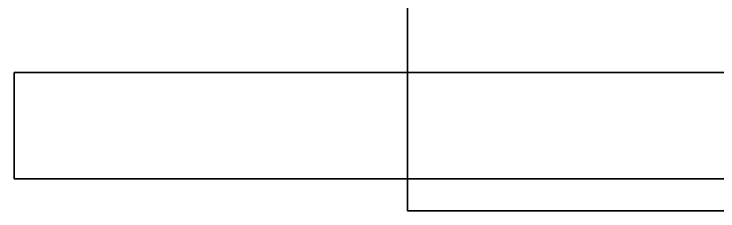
# Model space of a CAD drawing. Extents: x -65 to 400, y -475 to 105.
# Drawn here: x 173.5 to 206.58, y 20 to 29.25 of the extents above; entities that cross this region are included whole.
import ezdxf

# ---------------------------------------------------------------- set-up
doc = ezdxf.new("R2010")
doc.units = 0
doc.layers.add('REMOTE_FRAME', color=8, linetype='CONTINUOUS')
doc.layers.add('REMOTE_SENSORS', color=30, linetype='CONTINUOUS')

msp = doc.modelspace()

# ---------------------------------------------------------------- linework, layer by layer
at = {"layer": 'REMOTE_FRAME'}
for points in [[(192, 20, -1), (268, 20, -1), (268, 32, -1), (192, 32, -1)], [(192, 20), (268, 20), (268, 32), (192, 32)], [(192, 32, -1), (192, 20, -1), (192, 20), (192, 32)], [(192, 20, -1), (268, 20, -1), (268, 20), (192, 20)]]:
    msp.add_3dface(points, dxfattribs=at)
at = {"layer": 'REMOTE_SENSORS'}
for points in [[(173.5, 21.5, 3), (228.5, 21.5, 3), (228.5, 26.5, 3), (173.5, 26.5, 3)], [(173.5, 21.5, 3.7), (228.5, 21.5, 3.7), (228.5, 26.5, 3.7), (173.5, 26.5, 3.7)], [(228.5, 26.5, 3), (173.5, 26.5, 3), (173.5, 26.5, 3.7), (228.5, 26.5, 3.7)], [(173.5, 26.5, 3), (173.5, 21.5, 3), (173.5, 21.5, 3.7), (173.5, 26.5, 3.7)], [(173.5, 21.5, 3), (228.5, 21.5, 3), (228.5, 21.5, 3.7), (173.5, 21.5, 3.7)]]:
    msp.add_3dface(points, dxfattribs=at)

doc.saveas('drawing.dxf')
